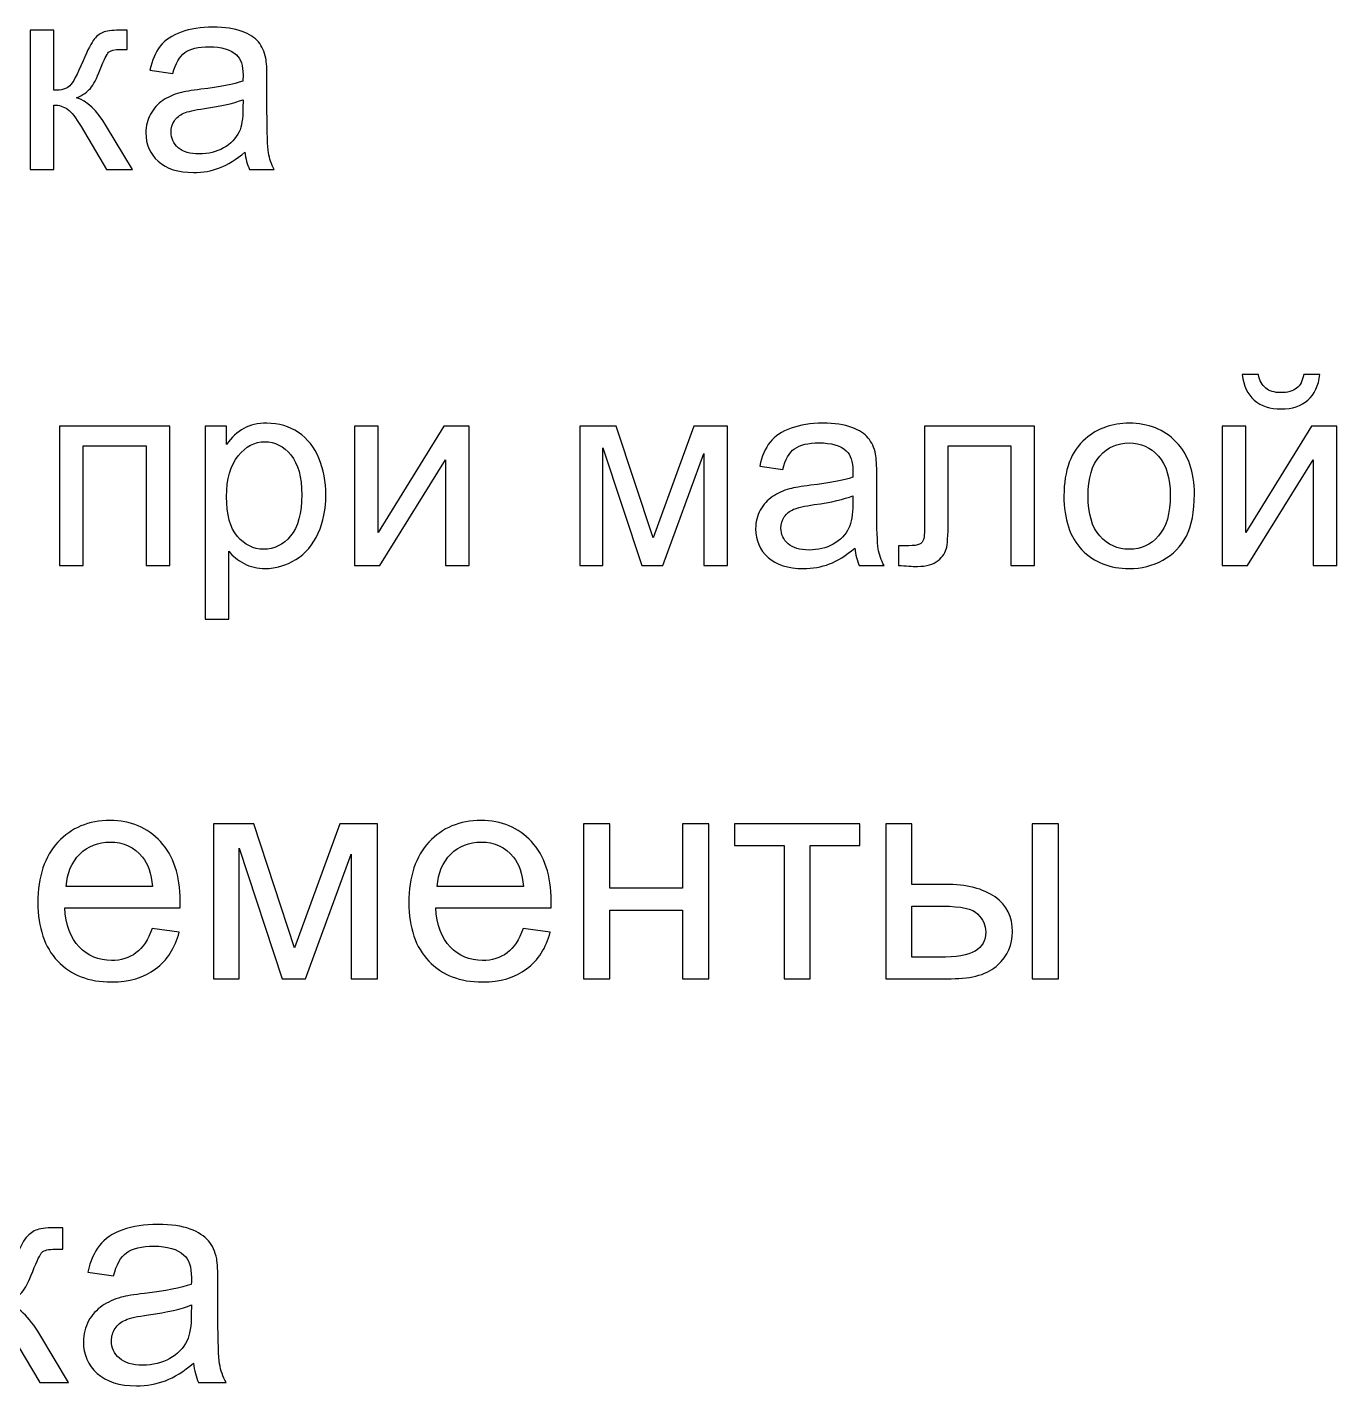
# Model space of a CAD drawing. Header units: millimetres. Extents: x 170 to 862, y -190 to 818.
# Drawn here: x 577.7 to 628.4, y 164 to 216.6 of the extents above; entities that cross this region are included whole.
import ezdxf

# ---------------------------------------------------------------- set-up
doc = ezdxf.new("R2010")
doc.units = ezdxf.units.MM
doc.header["$MEASUREMENT"] = 0
doc.layers.add('layer 1', color=7, linetype='Continuous')

msp = doc.modelspace()

# ---------------------------------------------------------------- linework, layer by layer
at = {"layer": 'layer 1', "color": 250}
for points, knots in [([(586.1407, 211.763), (585.8012, 211.4738), (585.4739, 211.2712), (585.1605, 211.1517), (585.1605, 211.1517), (584.847, 211.0322), (584.5111, 210.9733), (584.1509, 210.9733), (584.1509, 210.9733), (583.5586, 210.9733), (583.1032, 211.117), (582.7845, 211.4062), (582.7845, 211.4062), (582.4659, 211.6937), (582.3066, 212.0626), (582.3066, 212.5111), (582.3066, 212.5111), (582.3066, 212.7743), (582.3672, 213.015), (582.4867, 213.2332), (582.4867, 213.2332), (582.6079, 213.4514), (582.7655, 213.6246), (582.9594, 213.7562), (582.9594, 213.7562), (583.1551, 213.8878), (583.3733, 213.9883), (583.6175, 214.0558), (583.6175, 214.0558), (583.7976, 214.1026), (584.0695, 214.1476), (584.4314, 214.1926), (584.4314, 214.1926), (585.1691, 214.2792), (585.7146, 214.3849), (586.0627, 214.5061), (586.0627, 214.5061), (586.0662, 214.6308), (586.0679, 214.7104), (586.0679, 214.7433), (586.0679, 214.7433), (586.0679, 215.1139), (585.9813, 215.3754), (585.8082, 215.5278), (585.8082, 215.5278), (585.5744, 215.7339), (585.2263, 215.8361), (584.7656, 215.8361), (584.7656, 215.8361), (584.3344, 215.8361), (584.0158, 215.7599), (583.8114, 215.6092), (583.8114, 215.6092), (583.6054, 215.4585), (583.4547, 215.1918), (583.356, 214.8074), (583.356, 214.8074), (583.356, 214.8074), (582.4624, 214.9321), (582.4624, 214.9321), (582.4624, 214.9321), (582.5438, 215.3148), (582.6772, 215.6248), (582.8642, 215.8603), (582.8642, 215.8603), (583.0512, 216.0958), (583.3214, 216.2759), (583.6746, 216.4041), (583.6746, 216.4041), (584.0262, 216.5305), (584.4366, 216.5946), (584.9007, 216.5946), (584.9007, 216.5946), (585.3614, 216.5946), (585.7372, 216.5409), (586.0264, 216.4318), (586.0264, 216.4318), (586.3138, 216.3227), (586.5268, 216.1876), (586.6619, 216.0231), (586.6619, 216.0231), (586.797, 215.8586), (586.8922, 215.6508), (586.9476, 215.3997), (586.9476, 215.3997), (586.9771, 215.2438), (586.9927, 214.9633), (586.9927, 214.5598), (586.9927, 214.5598), (586.9927, 214.5598), (586.9927, 213.3475), (586.9927, 213.3475), (586.9927, 213.3475), (586.9927, 212.5007), (587.0117, 211.9656), (587.0498, 211.7387), (587.0498, 211.7387), (587.0862, 211.5119), (587.1624, 211.2954), (587.2732, 211.0876), (587.2732, 211.0876), (587.2732, 211.0876), (586.3173, 211.0876), (586.3173, 211.0876), (586.3173, 211.0876), (586.2255, 211.2798), (586.1666, 211.505), (586.1407, 211.763)], [0, 0, 0, 0, 0.0357143, 0.0357143, 0.0357143, 0.0357143, 0.0714286, 0.0714286, 0.0714286, 0.0714286, 0.1071429, 0.1071429, 0.1071429, 0.1071429, 0.1428571, 0.1428571, 0.1428571, 0.1428571, 0.1785714, 0.1785714, 0.1785714, 0.1785714, 0.2142857, 0.2142857, 0.2142857, 0.2142857, 0.25, 0.25, 0.25, 0.25, 0.2857143, 0.2857143, 0.2857143, 0.2857143, 0.3214286, 0.3214286, 0.3214286, 0.3214286, 0.3571429, 0.3571429, 0.3571429, 0.3571429, 0.3928571, 0.3928571, 0.3928571, 0.3928571, 0.4285714, 0.4285714, 0.4285714, 0.4285714, 0.4642857, 0.4642857, 0.4642857, 0.4642857, 0.5, 0.5, 0.5, 0.5, 0.5357143, 0.5357143, 0.5357143, 0.5357143, 0.5714286, 0.5714286, 0.5714286, 0.5714286, 0.6071429, 0.6071429, 0.6071429, 0.6071429, 0.6428571, 0.6428571, 0.6428571, 0.6428571, 0.6785714, 0.6785714, 0.6785714, 0.6785714, 0.7142857, 0.7142857, 0.7142857, 0.7142857, 0.75, 0.75, 0.75, 0.75, 0.7857143, 0.7857143, 0.7857143, 0.7857143, 0.8214286, 0.8214286, 0.8214286, 0.8214286, 0.8571429, 0.8571429, 0.8571429, 0.8571429, 0.8928571, 0.8928571, 0.8928571, 0.8928571, 0.9285714, 0.9285714, 0.9285714, 0.9285714, 1, 1, 1, 1]), ([(577.8335, 216.4803), (577.8335, 216.4803), (578.7478, 216.4803), (578.7478, 216.4803), (578.7478, 216.4803), (578.7478, 216.4803), (578.7478, 214.1528), (578.7478, 214.1528), (578.7478, 214.1528), (579.0388, 214.1528), (579.2431, 214.2082), (579.3609, 214.3208), (579.3609, 214.3208), (579.4769, 214.4316), (579.6484, 214.7554), (579.8769, 215.294), (579.8769, 215.294), (580.057, 215.72), (580.2025, 216.0006), (580.3133, 216.1357), (580.3133, 216.1357), (580.4259, 216.2707), (580.5541, 216.3625), (580.6995, 216.4093), (580.6995, 216.4093), (580.8467, 216.456), (581.0805, 216.4803), (581.4009, 216.4803), (581.4009, 216.4803), (581.4009, 216.4803), (581.5845, 216.4803), (581.5845, 216.4803), (581.5845, 216.4803), (581.5845, 216.4803), (581.5845, 215.727), (581.5845, 215.727), (581.5845, 215.727), (581.5845, 215.727), (581.3299, 215.7322), (581.3299, 215.7322), (581.3299, 215.7322), (581.0892, 215.7322), (580.935, 215.6958), (580.8675, 215.6248), (580.8675, 215.6248), (580.7965, 215.5503), (580.6874, 215.3287), (580.5419, 214.9598), (580.5419, 214.9598), (580.4034, 214.6065), (580.277, 214.3623), (580.161, 214.2273), (580.161, 214.2273), (580.0467, 214.0922), (579.8683, 213.9692), (579.6276, 213.8567), (579.6276, 213.8567), (580.0207, 213.751), (580.4086, 213.3856), (580.7896, 212.7587), (580.7896, 212.7587), (580.7896, 212.7587), (581.7923, 211.0876), (581.7923, 211.0876), (581.7923, 211.0876), (581.7923, 211.0876), (580.7878, 211.0876), (580.7878, 211.0876), (580.7878, 211.0876), (580.7878, 211.0876), (579.799, 212.7535), (579.799, 212.7535), (579.799, 212.7535), (579.5999, 213.0912), (579.4267, 213.3129), (579.2795, 213.4203), (579.2795, 213.4203), (579.1306, 213.5276), (578.9539, 213.5813), (578.7478, 213.5813), (578.7478, 213.5813), (578.7478, 213.5813), (578.7478, 211.0876), (578.7478, 211.0876), (578.7478, 211.0876), (578.7478, 211.0876), (577.8335, 211.0876), (577.8335, 211.0876), (577.8335, 211.0876), (577.8335, 211.0876), (577.8335, 216.4803), (577.8335, 216.4803)], [0, 0, 0, 0, 0.0416667, 0.0416667, 0.0416667, 0.0416667, 0.0833333, 0.0833333, 0.0833333, 0.0833333, 0.125, 0.125, 0.125, 0.125, 0.1666667, 0.1666667, 0.1666667, 0.1666667, 0.2083333, 0.2083333, 0.2083333, 0.2083333, 0.25, 0.25, 0.25, 0.25, 0.2916667, 0.2916667, 0.2916667, 0.2916667, 0.3333333, 0.3333333, 0.3333333, 0.3333333, 0.375, 0.375, 0.375, 0.375, 0.4166667, 0.4166667, 0.4166667, 0.4166667, 0.4583333, 0.4583333, 0.4583333, 0.4583333, 0.5, 0.5, 0.5, 0.5, 0.5416667, 0.5416667, 0.5416667, 0.5416667, 0.5833333, 0.5833333, 0.5833333, 0.5833333, 0.625, 0.625, 0.625, 0.625, 0.6666667, 0.6666667, 0.6666667, 0.6666667, 0.7083333, 0.7083333, 0.7083333, 0.7083333, 0.75, 0.75, 0.75, 0.75, 0.7916667, 0.7916667, 0.7916667, 0.7916667, 0.8333333, 0.8333333, 0.8333333, 0.8333333, 0.875, 0.875, 0.875, 0.875, 0.9166667, 0.9166667, 0.9166667, 0.9166667, 1, 1, 1, 1]), ([(586.0679, 213.7891), (585.7354, 213.6541), (585.2367, 213.5398), (584.5717, 213.4462), (584.5717, 213.4462), (584.1942, 213.3926), (583.9275, 213.3319), (583.7716, 213.2644), (583.7716, 213.2644), (583.6158, 213.1969), (583.4963, 213.0982), (583.4114, 212.97), (583.4114, 212.97), (583.3266, 212.8401), (583.2833, 212.6964), (583.2833, 212.5371), (583.2833, 212.5371), (583.2833, 212.2964), (583.375, 212.0937), (583.5603, 211.9327), (583.5603, 211.9327), (583.7456, 211.7716), (584.0158, 211.6902), (584.3708, 211.6902), (584.3708, 211.6902), (584.7223, 211.6902), (585.0358, 211.7664), (585.3111, 211.9206), (585.3111, 211.9206), (585.5848, 212.073), (585.7874, 212.2825), (585.9155, 212.5475), (585.9155, 212.5475), (586.0142, 212.7535), (586.0627, 213.0566), (586.0627, 213.4566), (586.0627, 213.4566), (586.0627, 213.4566), (586.0679, 213.7891), (586.0679, 213.7891)], [0, 0, 0, 0, 0.0909091, 0.0909091, 0.0909091, 0.0909091, 0.1818182, 0.1818182, 0.1818182, 0.1818182, 0.2727273, 0.2727273, 0.2727273, 0.2727273, 0.3636364, 0.3636364, 0.3636364, 0.3636364, 0.4545455, 0.4545455, 0.4545455, 0.4545455, 0.5454545, 0.5454545, 0.5454545, 0.5454545, 0.6363636, 0.6363636, 0.6363636, 0.6363636, 0.7272727, 0.7272727, 0.7272727, 0.7272727, 0.8181818, 0.8181818, 0.8181818, 0.8181818, 1, 1, 1, 1])]:
    msp.add_open_spline(points, degree=3, knots=knots, dxfattribs=at)
at = {"layer": 'layer 1', "color": 242}
for points, knots in [([(627.106, 203.154), (627.106, 203.154), (627.7294, 203.154), (627.7294, 203.154), (627.7294, 203.154), (627.6792, 202.7263), (627.5233, 202.3973), (627.2636, 202.1687), (627.2636, 202.1687), (627.0038, 201.9384), (626.6592, 201.8241), (626.228, 201.8241), (626.228, 201.8241), (625.7951, 201.8241), (625.4487, 201.9384), (625.1907, 202.1652), (625.1907, 202.1652), (624.9326, 202.3938), (624.7768, 202.7228), (624.7266, 203.154), (624.7266, 203.154), (624.7266, 203.154), (625.35, 203.154), (625.35, 203.154), (625.35, 203.154), (625.3967, 202.9203), (625.492, 202.7454), (625.6323, 202.6311), (625.6323, 202.6311), (625.7725, 202.515), (625.963, 202.4579), (626.2003, 202.4579), (626.2003, 202.4579), (626.4756, 202.4579), (626.6834, 202.5133), (626.8237, 202.6259), (626.8237, 202.6259), (626.964, 202.7367), (627.0592, 202.9133), (627.106, 203.154)], [0, 0, 0, 0, 0.0909091, 0.0909091, 0.0909091, 0.0909091, 0.1818182, 0.1818182, 0.1818182, 0.1818182, 0.2727273, 0.2727273, 0.2727273, 0.2727273, 0.3636364, 0.3636364, 0.3636364, 0.3636364, 0.4545455, 0.4545455, 0.4545455, 0.4545455, 0.5454545, 0.5454545, 0.5454545, 0.5454545, 0.6363636, 0.6363636, 0.6363636, 0.6363636, 0.7272727, 0.7272727, 0.7272727, 0.7272727, 0.8181818, 0.8181818, 0.8181818, 0.8181818, 1, 1, 1, 1]), ([(578.9704, 201.1591), (578.9704, 201.1591), (583.2305, 201.1591), (583.2305, 201.1591), (583.2305, 201.1591), (583.2305, 201.1591), (583.2305, 195.7664), (583.2305, 195.7664), (583.2305, 195.7664), (583.2305, 195.7664), (582.3161, 195.7664), (582.3161, 195.7664), (582.3161, 195.7664), (582.3161, 195.7664), (582.3161, 200.4006), (582.3161, 200.4006), (582.3161, 200.4006), (582.3161, 200.4006), (579.8847, 200.4006), (579.8847, 200.4006), (579.8847, 200.4006), (579.8847, 200.4006), (579.8847, 195.7664), (579.8847, 195.7664), (579.8847, 195.7664), (579.8847, 195.7664), (578.9704, 195.7664), (578.9704, 195.7664), (578.9704, 195.7664), (578.9704, 195.7664), (578.9704, 201.1591), (578.9704, 201.1591)], [0, 0, 0, 0, 0.1111111, 0.1111111, 0.1111111, 0.1111111, 0.2222222, 0.2222222, 0.2222222, 0.2222222, 0.3333333, 0.3333333, 0.3333333, 0.3333333, 0.4444444, 0.4444444, 0.4444444, 0.4444444, 0.5555556, 0.5555556, 0.5555556, 0.5555556, 0.6666667, 0.6666667, 0.6666667, 0.6666667, 0.7777778, 0.7777778, 0.7777778, 0.7777778, 1, 1, 1, 1]), ([(584.5969, 193.6987), (584.5969, 193.6987), (584.5969, 201.1591), (584.5969, 201.1591), (584.5969, 201.1591), (584.5969, 201.1591), (585.4281, 201.1591), (585.4281, 201.1591), (585.4281, 201.1591), (585.4281, 201.1591), (585.4281, 200.4508), (585.4281, 200.4508), (585.4281, 200.4508), (585.6238, 200.7244), (585.8455, 200.9305), (586.0931, 201.0673), (586.0931, 201.0673), (586.339, 201.2041), (586.6386, 201.2734), (586.9902, 201.2734), (586.9902, 201.2734), (587.4508, 201.2734), (587.856, 201.1556), (588.2076, 200.9184), (588.2076, 200.9184), (588.5591, 200.6828), (588.8241, 200.3486), (589.0042, 199.9191), (589.0042, 199.9191), (589.1825, 199.4879), (589.2726, 199.0169), (589.2726, 198.5026), (589.2726, 198.5026), (589.2726, 197.9536), (589.1739, 197.4583), (588.9765, 197.0167), (588.9765, 197.0167), (588.779, 196.5769), (588.4916, 196.2392), (588.1141, 196.0036), (588.1141, 196.0036), (587.7383, 195.7699), (587.3417, 195.6521), (586.9261, 195.6521), (586.9261, 195.6521), (586.6213, 195.6521), (586.3477, 195.7162), (586.107, 195.8443), (586.107, 195.8443), (585.8645, 195.9725), (585.6671, 196.1335), (585.5112, 196.3292), (585.5112, 196.3292), (585.5112, 196.3292), (585.5112, 193.6987), (585.5112, 193.6987), (585.5112, 193.6987), (585.5112, 193.6987), (584.5969, 193.6987), (584.5969, 193.6987)], [0, 0, 0, 0, 0.0625, 0.0625, 0.0625, 0.0625, 0.125, 0.125, 0.125, 0.125, 0.1875, 0.1875, 0.1875, 0.1875, 0.25, 0.25, 0.25, 0.25, 0.3125, 0.3125, 0.3125, 0.3125, 0.375, 0.375, 0.375, 0.375, 0.4375, 0.4375, 0.4375, 0.4375, 0.5, 0.5, 0.5, 0.5, 0.5625, 0.5625, 0.5625, 0.5625, 0.625, 0.625, 0.625, 0.625, 0.6875, 0.6875, 0.6875, 0.6875, 0.75, 0.75, 0.75, 0.75, 0.8125, 0.8125, 0.8125, 0.8125, 0.875, 0.875, 0.875, 0.875, 1, 1, 1, 1]), ([(590.3757, 201.1591), (590.3757, 201.1591), (591.29, 201.1591), (591.29, 201.1591), (591.29, 201.1591), (591.29, 201.1591), (591.29, 197.0462), (591.29, 197.0462), (591.29, 197.0462), (591.29, 197.0462), (593.8305, 201.1591), (593.8305, 201.1591), (593.8305, 201.1591), (593.8305, 201.1591), (594.8124, 201.1591), (594.8124, 201.1591), (594.8124, 201.1591), (594.8124, 201.1591), (594.8124, 195.7664), (594.8124, 195.7664), (594.8124, 195.7664), (594.8124, 195.7664), (593.8981, 195.7664), (593.8981, 195.7664), (593.8981, 195.7664), (593.8981, 195.7664), (593.8981, 199.8533), (593.8981, 199.8533), (593.8981, 199.8533), (593.8981, 199.8533), (591.361, 195.7664), (591.361, 195.7664), (591.361, 195.7664), (591.361, 195.7664), (590.3757, 195.7664), (590.3757, 195.7664), (590.3757, 195.7664), (590.3757, 195.7664), (590.3757, 201.1591), (590.3757, 201.1591)], [0, 0, 0, 0, 0.0909091, 0.0909091, 0.0909091, 0.0909091, 0.1818182, 0.1818182, 0.1818182, 0.1818182, 0.2727273, 0.2727273, 0.2727273, 0.2727273, 0.3636364, 0.3636364, 0.3636364, 0.3636364, 0.4545455, 0.4545455, 0.4545455, 0.4545455, 0.5454545, 0.5454545, 0.5454545, 0.5454545, 0.6363636, 0.6363636, 0.6363636, 0.6363636, 0.7272727, 0.7272727, 0.7272727, 0.7272727, 0.8181818, 0.8181818, 0.8181818, 0.8181818, 1, 1, 1, 1]), ([(599.0984, 201.1591), (599.0984, 201.1591), (600.5046, 201.1591), (600.5046, 201.1591), (600.5046, 201.1591), (600.5046, 201.1591), (601.9299, 196.8435), (601.9299, 196.8435), (601.9299, 196.8435), (601.9299, 196.8435), (603.5075, 201.1591), (603.5075, 201.1591), (603.5075, 201.1591), (603.5075, 201.1591), (604.8132, 201.1591), (604.8132, 201.1591), (604.8132, 201.1591), (604.8132, 201.1591), (604.8132, 195.7664), (604.8132, 195.7664), (604.8132, 195.7664), (604.8132, 195.7664), (603.8989, 195.7664), (603.8989, 195.7664), (603.8989, 195.7664), (603.8989, 195.7664), (603.8989, 200.1079), (603.8989, 200.1079), (603.8989, 200.1079), (603.8989, 200.1079), (602.3108, 195.7664), (602.3108, 195.7664), (602.3108, 195.7664), (602.3108, 195.7664), (601.4935, 195.7664), (601.4935, 195.7664), (601.4935, 195.7664), (601.4935, 195.7664), (599.992, 200.3157), (599.992, 200.3157), (599.992, 200.3157), (599.992, 200.3157), (599.992, 195.7664), (599.992, 195.7664), (599.992, 195.7664), (599.992, 195.7664), (599.0984, 195.7664), (599.0984, 195.7664), (599.0984, 195.7664), (599.0984, 195.7664), (599.0984, 201.1591), (599.0984, 201.1591)], [0, 0, 0, 0, 0.0714286, 0.0714286, 0.0714286, 0.0714286, 0.1428571, 0.1428571, 0.1428571, 0.1428571, 0.2142857, 0.2142857, 0.2142857, 0.2142857, 0.2857143, 0.2857143, 0.2857143, 0.2857143, 0.3571429, 0.3571429, 0.3571429, 0.3571429, 0.4285714, 0.4285714, 0.4285714, 0.4285714, 0.5, 0.5, 0.5, 0.5, 0.5714286, 0.5714286, 0.5714286, 0.5714286, 0.6428571, 0.6428571, 0.6428571, 0.6428571, 0.7142857, 0.7142857, 0.7142857, 0.7142857, 0.7857143, 0.7857143, 0.7857143, 0.7857143, 0.8571429, 0.8571429, 0.8571429, 0.8571429, 1, 1, 1, 1]), ([(609.7332, 196.4418), (609.3937, 196.1526), (609.0664, 195.95), (608.753, 195.8305), (608.753, 195.8305), (608.4395, 195.711), (608.1036, 195.6521), (607.7434, 195.6521), (607.7434, 195.6521), (607.1511, 195.6521), (606.6957, 195.7958), (606.377, 196.085), (606.377, 196.085), (606.0584, 196.3725), (605.8991, 196.7414), (605.8991, 197.1899), (605.8991, 197.1899), (605.8991, 197.4531), (605.9597, 197.6938), (606.0792, 197.912), (606.0792, 197.912), (606.2004, 198.1302), (606.358, 198.3034), (606.5519, 198.435), (606.5519, 198.435), (606.7476, 198.5666), (606.9658, 198.6671), (607.21, 198.7346), (607.21, 198.7346), (607.3901, 198.7814), (607.662, 198.8264), (608.0239, 198.8714), (608.0239, 198.8714), (608.7616, 198.958), (609.3071, 199.0637), (609.6552, 199.1849), (609.6552, 199.1849), (609.6587, 199.3096), (609.6604, 199.3892), (609.6604, 199.4221), (609.6604, 199.4221), (609.6604, 199.7927), (609.5738, 200.0542), (609.4007, 200.2066), (609.4007, 200.2066), (609.1669, 200.4127), (608.8188, 200.5149), (608.3581, 200.5149), (608.3581, 200.5149), (607.9269, 200.5149), (607.6083, 200.4387), (607.4039, 200.288), (607.4039, 200.288), (607.1979, 200.1373), (607.0472, 199.8706), (606.9485, 199.4862), (606.9485, 199.4862), (606.9485, 199.4862), (606.0549, 199.6109), (606.0549, 199.6109), (606.0549, 199.6109), (606.1363, 199.9936), (606.2697, 200.3036), (606.4567, 200.5391), (606.4567, 200.5391), (606.6437, 200.7746), (606.9139, 200.9547), (607.2671, 201.0829), (607.2671, 201.0829), (607.6187, 201.2093), (608.0291, 201.2734), (608.4932, 201.2734), (608.4932, 201.2734), (608.9539, 201.2734), (609.3297, 201.2197), (609.6189, 201.1106), (609.6189, 201.1106), (609.9063, 201.0015), (610.1193, 200.8664), (610.2544, 200.7019), (610.2544, 200.7019), (610.3895, 200.5374), (610.4847, 200.3296), (610.5401, 200.0785), (610.5401, 200.0785), (610.5696, 199.9226), (610.5852, 199.6421), (610.5852, 199.2386), (610.5852, 199.2386), (610.5852, 199.2386), (610.5852, 198.0263), (610.5852, 198.0263), (610.5852, 198.0263), (610.5852, 197.1795), (610.6042, 196.6444), (610.6423, 196.4175), (610.6423, 196.4175), (610.6787, 196.1907), (610.7549, 195.9742), (610.8657, 195.7664), (610.8657, 195.7664), (610.8657, 195.7664), (609.9098, 195.7664), (609.9098, 195.7664), (609.9098, 195.7664), (609.818, 195.9586), (609.7591, 196.1838), (609.7332, 196.4418)], [0, 0, 0, 0, 0.0357143, 0.0357143, 0.0357143, 0.0357143, 0.0714286, 0.0714286, 0.0714286, 0.0714286, 0.1071429, 0.1071429, 0.1071429, 0.1071429, 0.1428571, 0.1428571, 0.1428571, 0.1428571, 0.1785714, 0.1785714, 0.1785714, 0.1785714, 0.2142857, 0.2142857, 0.2142857, 0.2142857, 0.25, 0.25, 0.25, 0.25, 0.2857143, 0.2857143, 0.2857143, 0.2857143, 0.3214286, 0.3214286, 0.3214286, 0.3214286, 0.3571429, 0.3571429, 0.3571429, 0.3571429, 0.3928571, 0.3928571, 0.3928571, 0.3928571, 0.4285714, 0.4285714, 0.4285714, 0.4285714, 0.4642857, 0.4642857, 0.4642857, 0.4642857, 0.5, 0.5, 0.5, 0.5, 0.5357143, 0.5357143, 0.5357143, 0.5357143, 0.5714286, 0.5714286, 0.5714286, 0.5714286, 0.6071429, 0.6071429, 0.6071429, 0.6071429, 0.6428571, 0.6428571, 0.6428571, 0.6428571, 0.6785714, 0.6785714, 0.6785714, 0.6785714, 0.7142857, 0.7142857, 0.7142857, 0.7142857, 0.75, 0.75, 0.75, 0.75, 0.7857143, 0.7857143, 0.7857143, 0.7857143, 0.8214286, 0.8214286, 0.8214286, 0.8214286, 0.8571429, 0.8571429, 0.8571429, 0.8571429, 0.8928571, 0.8928571, 0.8928571, 0.8928571, 0.9285714, 0.9285714, 0.9285714, 0.9285714, 1, 1, 1, 1]), ([(612.4364, 201.1591), (612.4364, 201.1591), (616.6861, 201.1591), (616.6861, 201.1591), (616.6861, 201.1591), (616.6861, 201.1591), (616.6861, 195.7716), (616.6861, 195.7716), (616.6861, 195.7716), (616.6861, 195.7716), (615.7717, 195.7716), (615.7717, 195.7716), (615.7717, 195.7716), (615.7717, 195.7716), (615.7717, 200.4006), (615.7717, 200.4006), (615.7717, 200.4006), (615.7717, 200.4006), (613.3507, 200.4006), (613.3507, 200.4006), (613.3507, 200.4006), (613.3507, 200.4006), (613.3507, 197.7181), (613.3507, 197.7181), (613.3507, 197.7181), (613.3507, 197.0929), (613.3299, 196.6808), (613.2901, 196.4799), (613.2901, 196.4799), (613.2486, 196.2807), (613.1377, 196.1076), (612.9559, 195.9586), (612.9559, 195.9586), (612.7723, 195.8097), (612.5091, 195.7352), (612.1645, 195.7352), (612.1645, 195.7352), (611.9515, 195.7352), (611.7056, 195.7491), (611.4285, 195.7751), (611.4285, 195.7751), (611.4285, 195.7751), (611.4285, 196.5353), (611.4285, 196.5353), (611.4285, 196.5353), (611.4285, 196.5353), (611.8285, 196.5353), (611.8285, 196.5353), (611.8285, 196.5353), (612.0173, 196.5353), (612.1524, 196.5543), (612.2337, 196.5942), (612.2337, 196.5942), (612.3151, 196.6323), (612.3688, 196.6946), (612.3965, 196.7795), (612.3965, 196.7795), (612.4225, 196.8643), (612.4364, 197.1397), (612.4364, 197.6055), (612.4364, 197.6055), (612.4364, 197.6055), (612.4364, 201.1591), (612.4364, 201.1591)], [0, 0, 0, 0, 0.0588235, 0.0588235, 0.0588235, 0.0588235, 0.1176471, 0.1176471, 0.1176471, 0.1176471, 0.1764706, 0.1764706, 0.1764706, 0.1764706, 0.2352941, 0.2352941, 0.2352941, 0.2352941, 0.2941176, 0.2941176, 0.2941176, 0.2941176, 0.3529412, 0.3529412, 0.3529412, 0.3529412, 0.4117647, 0.4117647, 0.4117647, 0.4117647, 0.4705882, 0.4705882, 0.4705882, 0.4705882, 0.5294118, 0.5294118, 0.5294118, 0.5294118, 0.5882353, 0.5882353, 0.5882353, 0.5882353, 0.6470588, 0.6470588, 0.6470588, 0.6470588, 0.7058824, 0.7058824, 0.7058824, 0.7058824, 0.7647059, 0.7647059, 0.7647059, 0.7647059, 0.8235294, 0.8235294, 0.8235294, 0.8235294, 0.8823529, 0.8823529, 0.8823529, 0.8823529, 1, 1, 1, 1]), ([(617.8256, 198.4627), (617.8256, 199.4585), (618.1027, 200.1962), (618.6586, 200.6759), (618.6586, 200.6759), (619.1209, 201.0742), (619.6872, 201.2734), (620.3539, 201.2734), (620.3539, 201.2734), (621.0934, 201.2734), (621.6995, 201.0309), (622.1705, 200.546), (622.1705, 200.546), (622.6399, 200.0629), (622.8754, 199.3927), (622.8754, 198.5389), (622.8754, 198.5389), (622.8754, 197.8462), (622.7715, 197.3025), (622.5637, 196.9059), (622.5637, 196.9059), (622.3558, 196.5093), (622.0528, 196.2011), (621.6545, 195.9811), (621.6545, 195.9811), (621.2579, 195.7612), (620.8232, 195.6521), (620.3539, 195.6521), (620.3539, 195.6521), (619.5989, 195.6521), (618.9893, 195.8928), (618.5235, 196.376), (618.5235, 196.376), (618.0576, 196.8591), (617.8256, 197.5553), (617.8256, 198.4627)], [0, 0, 0, 0, 0.1, 0.1, 0.1, 0.1, 0.2, 0.2, 0.2, 0.2, 0.3, 0.3, 0.3, 0.3, 0.4, 0.4, 0.4, 0.4, 0.5, 0.5, 0.5, 0.5, 0.6, 0.6, 0.6, 0.6, 0.7, 0.7, 0.7, 0.7, 0.8, 0.8, 0.8, 0.8, 1, 1, 1, 1]), ([(623.9473, 201.1591), (623.9473, 201.1591), (624.8616, 201.1591), (624.8616, 201.1591), (624.8616, 201.1591), (624.8616, 201.1591), (624.8616, 197.0462), (624.8616, 197.0462), (624.8616, 197.0462), (624.8616, 197.0462), (627.4021, 201.1591), (627.4021, 201.1591), (627.4021, 201.1591), (627.4021, 201.1591), (628.384, 201.1591), (628.384, 201.1591), (628.384, 201.1591), (628.384, 201.1591), (628.384, 195.7664), (628.384, 195.7664), (628.384, 195.7664), (628.384, 195.7664), (627.4697, 195.7664), (627.4697, 195.7664), (627.4697, 195.7664), (627.4697, 195.7664), (627.4697, 199.8533), (627.4697, 199.8533), (627.4697, 199.8533), (627.4697, 199.8533), (624.9326, 195.7664), (624.9326, 195.7664), (624.9326, 195.7664), (624.9326, 195.7664), (623.9473, 195.7664), (623.9473, 195.7664), (623.9473, 195.7664), (623.9473, 195.7664), (623.9473, 201.1591), (623.9473, 201.1591)], [0, 0, 0, 0, 0.0909091, 0.0909091, 0.0909091, 0.0909091, 0.1818182, 0.1818182, 0.1818182, 0.1818182, 0.2727273, 0.2727273, 0.2727273, 0.2727273, 0.3636364, 0.3636364, 0.3636364, 0.3636364, 0.4545455, 0.4545455, 0.4545455, 0.4545455, 0.5454545, 0.5454545, 0.5454545, 0.5454545, 0.6363636, 0.6363636, 0.6363636, 0.6363636, 0.7272727, 0.7272727, 0.7272727, 0.7272727, 0.8181818, 0.8181818, 0.8181818, 0.8181818, 1, 1, 1, 1]), ([(585.4281, 198.4298), (585.4281, 197.7389), (585.5684, 197.228), (585.8472, 196.8972), (585.8472, 196.8972), (586.1277, 196.5665), (586.4672, 196.4002), (586.8655, 196.4002), (586.8655, 196.4002), (587.2707, 196.4002), (587.617, 196.5717), (587.9045, 196.9146), (587.9045, 196.9146), (588.1937, 197.2574), (588.3375, 197.7874), (588.3375, 198.506), (588.3375, 198.506), (588.3375, 199.1918), (588.1972, 199.7044), (587.9149, 200.0456), (587.9149, 200.0456), (587.6326, 200.3867), (587.2967, 200.5564), (586.9053, 200.5564), (586.9053, 200.5564), (586.5174, 200.5564), (586.1745, 200.3746), (585.8766, 200.0127), (585.8766, 200.0127), (585.577, 199.649), (585.4281, 199.1225), (585.4281, 198.4298)], [0, 0, 0, 0, 0.1111111, 0.1111111, 0.1111111, 0.1111111, 0.2222222, 0.2222222, 0.2222222, 0.2222222, 0.3333333, 0.3333333, 0.3333333, 0.3333333, 0.4444444, 0.4444444, 0.4444444, 0.4444444, 0.5555556, 0.5555556, 0.5555556, 0.5555556, 0.6666667, 0.6666667, 0.6666667, 0.6666667, 0.7777778, 0.7777778, 0.7777778, 0.7777778, 1, 1, 1, 1]), ([(618.7607, 198.461), (618.7607, 197.7718), (618.9114, 197.2557), (619.2127, 196.9146), (619.2127, 196.9146), (619.5158, 196.5717), (619.895, 196.4002), (620.3539, 196.4002), (620.3539, 196.4002), (620.8077, 196.4002), (621.1852, 196.5717), (621.4882, 196.9163), (621.4882, 196.9163), (621.7896, 197.2609), (621.9402, 197.7856), (621.9402, 198.4904), (621.9402, 198.4904), (621.9402, 199.1554), (621.7878, 199.6594), (621.4848, 200.0005), (621.4848, 200.0005), (621.1817, 200.3434), (620.8042, 200.5149), (620.3539, 200.5149), (620.3539, 200.5149), (619.895, 200.5149), (619.5158, 200.3451), (619.2127, 200.004), (619.2127, 200.004), (618.9114, 199.6628), (618.7607, 199.1485), (618.7607, 198.461)], [0, 0, 0, 0, 0.1111111, 0.1111111, 0.1111111, 0.1111111, 0.2222222, 0.2222222, 0.2222222, 0.2222222, 0.3333333, 0.3333333, 0.3333333, 0.3333333, 0.4444444, 0.4444444, 0.4444444, 0.4444444, 0.5555556, 0.5555556, 0.5555556, 0.5555556, 0.6666667, 0.6666667, 0.6666667, 0.6666667, 0.7777778, 0.7777778, 0.7777778, 0.7777778, 1, 1, 1, 1]), ([(609.6604, 198.4679), (609.3279, 198.3329), (608.8292, 198.2186), (608.1642, 198.125), (608.1642, 198.125), (607.7867, 198.0714), (607.52, 198.0107), (607.3641, 197.9432), (607.3641, 197.9432), (607.2083, 197.8757), (607.0888, 197.777), (607.0039, 197.6488), (607.0039, 197.6488), (606.9191, 197.5189), (606.8758, 197.3752), (606.8758, 197.2159), (606.8758, 197.2159), (606.8758, 196.9752), (606.9675, 196.7725), (607.1528, 196.6115), (607.1528, 196.6115), (607.3381, 196.4504), (607.6083, 196.369), (607.9633, 196.369), (607.9633, 196.369), (608.3148, 196.369), (608.6283, 196.4452), (608.9036, 196.5994), (608.9036, 196.5994), (609.1773, 196.7518), (609.3799, 196.9613), (609.508, 197.2263), (609.508, 197.2263), (609.6067, 197.4323), (609.6552, 197.7354), (609.6552, 198.1354), (609.6552, 198.1354), (609.6552, 198.1354), (609.6604, 198.4679), (609.6604, 198.4679)], [0, 0, 0, 0, 0.0909091, 0.0909091, 0.0909091, 0.0909091, 0.1818182, 0.1818182, 0.1818182, 0.1818182, 0.2727273, 0.2727273, 0.2727273, 0.2727273, 0.3636364, 0.3636364, 0.3636364, 0.3636364, 0.4545455, 0.4545455, 0.4545455, 0.4545455, 0.5454545, 0.5454545, 0.5454545, 0.5454545, 0.6363636, 0.6363636, 0.6363636, 0.6363636, 0.7272727, 0.7272727, 0.7272727, 0.7272727, 0.8181818, 0.8181818, 0.8181818, 0.8181818, 1, 1, 1, 1])]:
    msp.add_open_spline(points, degree=3, knots=knots, dxfattribs=at)
at = {"layer": 'layer 1', "color": 2}
for points, knots in [([(582.5499, 181.7249), (582.5499, 181.7249), (583.6002, 181.5864), (583.6002, 181.5864), (583.6002, 181.5864), (583.4367, 180.9766), (583.1308, 180.5015), (582.6846, 180.1649), (582.6846, 180.1649), (582.2383, 179.8282), (581.6689, 179.6589), (580.9744, 179.6589), (580.9744, 179.6589), (580.1011, 179.6589), (579.4086, 179.9283), (578.8969, 180.4669), (578.8969, 180.4669), (578.3852, 181.0036), (578.1294, 181.7596), (578.1294, 182.731), (578.1294, 182.731), (578.1294, 183.7352), (578.3871, 184.5162), (578.9046, 185.0702), (578.9046, 185.0702), (579.422, 185.6261), (580.0934, 185.9031), (580.9186, 185.9031), (580.9186, 185.9031), (581.717, 185.9031), (582.3691, 185.6319), (582.875, 185.0875), (582.875, 185.0875), (583.3809, 184.5431), (583.6348, 183.7775), (583.6348, 182.7906), (583.6348, 182.7906), (583.6348, 182.731), (583.6329, 182.6406), (583.6291, 182.5213), (583.6291, 182.5213), (583.6291, 182.5213), (579.1681, 182.5213), (579.1681, 182.5213), (579.1681, 182.5213), (579.2066, 181.8654), (579.3913, 181.3614), (579.726, 181.0132), (579.726, 181.0132), (580.0588, 180.665), (580.4762, 180.49), (580.9744, 180.49), (580.9744, 180.49), (581.3457, 180.49), (581.6631, 180.5881), (581.9247, 180.7843), (581.9247, 180.7843), (582.1883, 180.9805), (582.396, 181.294), (582.5499, 181.7249)], [0, 0, 0, 0, 0.0625, 0.0625, 0.0625, 0.0625, 0.125, 0.125, 0.125, 0.125, 0.1875, 0.1875, 0.1875, 0.1875, 0.25, 0.25, 0.25, 0.25, 0.3125, 0.3125, 0.3125, 0.3125, 0.375, 0.375, 0.375, 0.375, 0.4375, 0.4375, 0.4375, 0.4375, 0.5, 0.5, 0.5, 0.5, 0.5625, 0.5625, 0.5625, 0.5625, 0.625, 0.625, 0.625, 0.625, 0.6875, 0.6875, 0.6875, 0.6875, 0.75, 0.75, 0.75, 0.75, 0.8125, 0.8125, 0.8125, 0.8125, 0.875, 0.875, 0.875, 0.875, 1, 1, 1, 1]), ([(584.9179, 185.7761), (584.9179, 185.7761), (586.4799, 185.7761), (586.4799, 185.7761), (586.4799, 185.7761), (586.4799, 185.7761), (588.0631, 180.9824), (588.0631, 180.9824), (588.0631, 180.9824), (588.0631, 180.9824), (589.8155, 185.7761), (589.8155, 185.7761), (589.8155, 185.7761), (589.8155, 185.7761), (591.2659, 185.7761), (591.2659, 185.7761), (591.2659, 185.7761), (591.2659, 185.7761), (591.2659, 179.7859), (591.2659, 179.7859), (591.2659, 179.7859), (591.2659, 179.7859), (590.2502, 179.7859), (590.2502, 179.7859), (590.2502, 179.7859), (590.2502, 179.7859), (590.2502, 184.6085), (590.2502, 184.6085), (590.2502, 184.6085), (590.2502, 184.6085), (588.4863, 179.7859), (588.4863, 179.7859), (588.4863, 179.7859), (588.4863, 179.7859), (587.5783, 179.7859), (587.5783, 179.7859), (587.5783, 179.7859), (587.5783, 179.7859), (585.9105, 184.8393), (585.9105, 184.8393), (585.9105, 184.8393), (585.9105, 184.8393), (585.9105, 179.7859), (585.9105, 179.7859), (585.9105, 179.7859), (585.9105, 179.7859), (584.9179, 179.7859), (584.9179, 179.7859), (584.9179, 179.7859), (584.9179, 179.7859), (584.9179, 185.7761), (584.9179, 185.7761)], [0, 0, 0, 0, 0.0714286, 0.0714286, 0.0714286, 0.0714286, 0.1428571, 0.1428571, 0.1428571, 0.1428571, 0.2142857, 0.2142857, 0.2142857, 0.2142857, 0.2857143, 0.2857143, 0.2857143, 0.2857143, 0.3571429, 0.3571429, 0.3571429, 0.3571429, 0.4285714, 0.4285714, 0.4285714, 0.4285714, 0.5, 0.5, 0.5, 0.5, 0.5714286, 0.5714286, 0.5714286, 0.5714286, 0.6428571, 0.6428571, 0.6428571, 0.6428571, 0.7142857, 0.7142857, 0.7142857, 0.7142857, 0.7857143, 0.7857143, 0.7857143, 0.7857143, 0.8571429, 0.8571429, 0.8571429, 0.8571429, 1, 1, 1, 1]), ([(596.9042, 181.7249), (596.9042, 181.7249), (597.9545, 181.5864), (597.9545, 181.5864), (597.9545, 181.5864), (597.791, 180.9766), (597.4851, 180.5015), (597.0389, 180.1649), (597.0389, 180.1649), (596.5926, 179.8282), (596.0232, 179.6589), (595.3287, 179.6589), (595.3287, 179.6589), (594.4554, 179.6589), (593.7629, 179.9283), (593.2512, 180.4669), (593.2512, 180.4669), (592.7395, 181.0036), (592.4837, 181.7596), (592.4837, 182.731), (592.4837, 182.731), (592.4837, 183.7352), (592.7414, 184.5162), (593.2589, 185.0702), (593.2589, 185.0702), (593.7763, 185.6261), (594.4477, 185.9031), (595.2729, 185.9031), (595.2729, 185.9031), (596.0713, 185.9031), (596.7234, 185.6319), (597.2293, 185.0875), (597.2293, 185.0875), (597.7352, 184.5431), (597.9891, 183.7775), (597.9891, 182.7906), (597.9891, 182.7906), (597.9891, 182.731), (597.9872, 182.6406), (597.9834, 182.5213), (597.9834, 182.5213), (597.9834, 182.5213), (593.5224, 182.5213), (593.5224, 182.5213), (593.5224, 182.5213), (593.5609, 181.8654), (593.7456, 181.3614), (594.0803, 181.0132), (594.0803, 181.0132), (594.4131, 180.665), (594.8305, 180.49), (595.3287, 180.49), (595.3287, 180.49), (595.7, 180.49), (596.0174, 180.5881), (596.279, 180.7843), (596.279, 180.7843), (596.5426, 180.9805), (596.7503, 181.294), (596.9042, 181.7249)], [0, 0, 0, 0, 0.0625, 0.0625, 0.0625, 0.0625, 0.125, 0.125, 0.125, 0.125, 0.1875, 0.1875, 0.1875, 0.1875, 0.25, 0.25, 0.25, 0.25, 0.3125, 0.3125, 0.3125, 0.3125, 0.375, 0.375, 0.375, 0.375, 0.4375, 0.4375, 0.4375, 0.4375, 0.5, 0.5, 0.5, 0.5, 0.5625, 0.5625, 0.5625, 0.5625, 0.625, 0.625, 0.625, 0.625, 0.6875, 0.6875, 0.6875, 0.6875, 0.75, 0.75, 0.75, 0.75, 0.8125, 0.8125, 0.8125, 0.8125, 0.875, 0.875, 0.875, 0.875, 1, 1, 1, 1]), ([(599.2376, 185.7761), (599.2376, 185.7761), (600.2533, 185.7761), (600.2533, 185.7761), (600.2533, 185.7761), (600.2533, 185.7761), (600.2533, 183.2831), (600.2533, 183.2831), (600.2533, 183.2831), (600.2533, 183.2831), (603.0695, 183.2831), (603.0695, 183.2831), (603.0695, 183.2831), (603.0695, 183.2831), (603.0695, 185.7761), (603.0695, 185.7761), (603.0695, 185.7761), (603.0695, 185.7761), (604.0852, 185.7761), (604.0852, 185.7761), (604.0852, 185.7761), (604.0852, 185.7761), (604.0852, 179.7859), (604.0852, 179.7859), (604.0852, 179.7859), (604.0852, 179.7859), (603.0695, 179.7859), (603.0695, 179.7859), (603.0695, 179.7859), (603.0695, 179.7859), (603.0695, 182.4405), (603.0695, 182.4405), (603.0695, 182.4405), (603.0695, 182.4405), (600.2533, 182.4405), (600.2533, 182.4405), (600.2533, 182.4405), (600.2533, 182.4405), (600.2533, 179.7859), (600.2533, 179.7859), (600.2533, 179.7859), (600.2533, 179.7859), (599.2376, 179.7859), (599.2376, 179.7859), (599.2376, 179.7859), (599.2376, 179.7859), (599.2376, 185.7761), (599.2376, 185.7761)], [0, 0, 0, 0, 0.0769231, 0.0769231, 0.0769231, 0.0769231, 0.1538462, 0.1538462, 0.1538462, 0.1538462, 0.2307692, 0.2307692, 0.2307692, 0.2307692, 0.3076923, 0.3076923, 0.3076923, 0.3076923, 0.3846154, 0.3846154, 0.3846154, 0.3846154, 0.4615385, 0.4615385, 0.4615385, 0.4615385, 0.5384615, 0.5384615, 0.5384615, 0.5384615, 0.6153846, 0.6153846, 0.6153846, 0.6153846, 0.6923077, 0.6923077, 0.6923077, 0.6923077, 0.7692308, 0.7692308, 0.7692308, 0.7692308, 0.8461538, 0.8461538, 0.8461538, 0.8461538, 1, 1, 1, 1]), ([(605.0797, 185.7761), (605.0797, 185.7761), (609.9273, 185.7761), (609.9273, 185.7761), (609.9273, 185.7761), (609.9273, 185.7761), (609.9273, 184.9336), (609.9273, 184.9336), (609.9273, 184.9336), (609.9273, 184.9336), (608.0114, 184.9336), (608.0114, 184.9336), (608.0114, 184.9336), (608.0114, 184.9336), (608.0114, 179.7859), (608.0114, 179.7859), (608.0114, 179.7859), (608.0114, 179.7859), (606.9957, 179.7859), (606.9957, 179.7859), (606.9957, 179.7859), (606.9957, 179.7859), (606.9957, 184.9336), (606.9957, 184.9336), (606.9957, 184.9336), (606.9957, 184.9336), (605.0797, 184.9336), (605.0797, 184.9336), (605.0797, 184.9336), (605.0797, 184.9336), (605.0797, 185.7761), (605.0797, 185.7761)], [0, 0, 0, 0, 0.1111111, 0.1111111, 0.1111111, 0.1111111, 0.2222222, 0.2222222, 0.2222222, 0.2222222, 0.3333333, 0.3333333, 0.3333333, 0.3333333, 0.4444444, 0.4444444, 0.4444444, 0.4444444, 0.5555556, 0.5555556, 0.5555556, 0.5555556, 0.6666667, 0.6666667, 0.6666667, 0.6666667, 0.7777778, 0.7777778, 0.7777778, 0.7777778, 1, 1, 1, 1]), ([(610.9315, 185.7761), (610.9315, 185.7761), (611.9472, 185.7761), (611.9472, 185.7761), (611.9472, 185.7761), (611.9472, 185.7761), (611.9472, 183.4331), (611.9472, 183.4331), (611.9472, 183.4331), (611.9472, 183.4331), (613.2283, 183.4331), (613.2283, 183.4331), (613.2283, 183.4331), (614.0651, 183.4331), (614.7076, 183.2716), (615.1597, 182.9465), (615.1597, 182.9465), (615.6117, 182.6214), (615.8368, 182.1731), (615.8368, 181.6018), (615.8368, 181.6018), (615.8368, 181.1017), (615.6483, 180.6746), (615.2712, 180.3188), (615.2712, 180.3188), (614.8942, 179.9629), (614.2921, 179.7859), (613.463, 179.7859), (613.463, 179.7859), (613.463, 179.7859), (610.9315, 179.7859), (610.9315, 179.7859), (610.9315, 179.7859), (610.9315, 179.7859), (610.9315, 185.7761), (610.9315, 185.7761)], [0, 0, 0, 0, 0.1, 0.1, 0.1, 0.1, 0.2, 0.2, 0.2, 0.2, 0.3, 0.3, 0.3, 0.3, 0.4, 0.4, 0.4, 0.4, 0.5, 0.5, 0.5, 0.5, 0.6, 0.6, 0.6, 0.6, 0.7, 0.7, 0.7, 0.7, 0.8, 0.8, 0.8, 0.8, 1, 1, 1, 1]), ([(616.5986, 185.7761), (616.5986, 185.7761), (617.6143, 185.7761), (617.6143, 185.7761), (617.6143, 185.7761), (617.6143, 185.7761), (617.6143, 179.7859), (617.6143, 179.7859), (617.6143, 179.7859), (617.6143, 179.7859), (616.5986, 179.7859), (616.5986, 179.7859), (616.5986, 179.7859), (616.5986, 179.7859), (616.5986, 185.7761), (616.5986, 185.7761)], [0, 0, 0, 0, 0.2, 0.2, 0.2, 0.2, 0.4, 0.4, 0.4, 0.4, 0.6, 0.6, 0.6, 0.6, 1, 1, 1, 1]), ([(579.2258, 183.3523), (579.2258, 183.3523), (582.5614, 183.3523), (582.5614, 183.3523), (582.5614, 183.3523), (582.5172, 183.8563), (582.3883, 184.2334), (582.1786, 184.4854), (582.1786, 184.4854), (581.8574, 184.8759), (581.438, 185.0721), (580.9244, 185.0721), (580.9244, 185.0721), (580.4589, 185.0721), (580.0684, 184.9163), (579.751, 184.6046), (579.751, 184.6046), (579.4355, 184.293), (579.2605, 183.8756), (579.2258, 183.3523)], [0, 0, 0, 0, 0.1666667, 0.1666667, 0.1666667, 0.1666667, 0.3333333, 0.3333333, 0.3333333, 0.3333333, 0.5, 0.5, 0.5, 0.5, 0.6666667, 0.6666667, 0.6666667, 0.6666667, 1, 1, 1, 1]), ([(593.5801, 183.3523), (593.5801, 183.3523), (596.9157, 183.3523), (596.9157, 183.3523), (596.9157, 183.3523), (596.8715, 183.8563), (596.7426, 184.2334), (596.5329, 184.4854), (596.5329, 184.4854), (596.2117, 184.8759), (595.7923, 185.0721), (595.2787, 185.0721), (595.2787, 185.0721), (594.8132, 185.0721), (594.4227, 184.9163), (594.1053, 184.6046), (594.1053, 184.6046), (593.7898, 184.293), (593.6148, 183.8756), (593.5801, 183.3523)], [0, 0, 0, 0, 0.1666667, 0.1666667, 0.1666667, 0.1666667, 0.3333333, 0.3333333, 0.3333333, 0.3333333, 0.5, 0.5, 0.5, 0.5, 0.6666667, 0.6666667, 0.6666667, 0.6666667, 1, 1, 1, 1]), ([(611.9472, 180.6169), (611.9472, 180.6169), (613.0129, 180.6169), (613.0129, 180.6169), (613.0129, 180.6169), (613.6535, 180.6169), (614.1132, 180.6958), (614.3864, 180.8535), (614.3864, 180.8535), (614.6614, 181.0113), (614.798, 181.2575), (614.798, 181.5922), (614.798, 181.5922), (614.798, 181.8519), (614.6961, 182.0827), (614.4941, 182.2866), (614.4941, 182.2866), (614.2902, 182.4886), (613.842, 182.5906), (613.1475, 182.5906), (613.1475, 182.5906), (613.1475, 182.5906), (611.9472, 182.5906), (611.9472, 182.5906), (611.9472, 182.5906), (611.9472, 182.5906), (611.9472, 180.6169), (611.9472, 180.6169)], [0, 0, 0, 0, 0.125, 0.125, 0.125, 0.125, 0.25, 0.25, 0.25, 0.25, 0.375, 0.375, 0.375, 0.375, 0.5, 0.5, 0.5, 0.5, 0.625, 0.625, 0.625, 0.625, 0.75, 0.75, 0.75, 0.75, 1, 1, 1, 1])]:
    msp.add_open_spline(points, degree=3, knots=knots, dxfattribs=at)
at = {"layer": 'layer 1', "color": 177}
for points, knots in [([(574.9226, 170.1539), (574.9226, 170.1539), (575.9383, 170.1539), (575.9383, 170.1539), (575.9383, 170.1539), (575.9383, 170.1539), (575.9383, 167.5686), (575.9383, 167.5686), (575.9383, 167.5686), (576.2615, 167.5686), (576.4885, 167.6301), (576.6193, 167.7552), (576.6193, 167.7552), (576.7482, 167.8783), (576.9386, 168.238), (577.1925, 168.8362), (577.1925, 168.8362), (577.3926, 169.3095), (577.5542, 169.6211), (577.6773, 169.7711), (577.6773, 169.7711), (577.8023, 169.9212), (577.9447, 170.0231), (578.1063, 170.0751), (578.1063, 170.0751), (578.2698, 170.127), (578.5295, 170.1539), (578.8853, 170.1539), (578.8853, 170.1539), (578.8853, 170.1539), (579.0892, 170.1539), (579.0892, 170.1539), (579.0892, 170.1539), (579.0892, 170.1539), (579.0892, 169.3172), (579.0892, 169.3172), (579.0892, 169.3172), (579.0892, 169.3172), (578.8065, 169.3229), (578.8065, 169.3229), (578.8065, 169.3229), (578.5391, 169.3229), (578.3679, 169.2825), (578.2929, 169.2037), (578.2929, 169.2037), (578.214, 169.1209), (578.0928, 168.8747), (577.9312, 168.465), (577.9312, 168.465), (577.7773, 168.0726), (577.6369, 167.8013), (577.508, 167.6513), (577.508, 167.6513), (577.381, 167.5012), (577.1829, 167.3647), (576.9155, 167.2396), (576.9155, 167.2396), (577.3522, 167.1223), (577.7831, 166.7164), (578.2063, 166.02), (578.2063, 166.02), (578.2063, 166.02), (579.3201, 164.1637), (579.3201, 164.1637), (579.3201, 164.1637), (579.3201, 164.1637), (578.2044, 164.1637), (578.2044, 164.1637), (578.2044, 164.1637), (578.2044, 164.1637), (577.106, 166.0143), (577.106, 166.0143), (577.106, 166.0143), (576.8847, 166.3894), (576.6924, 166.6356), (576.5289, 166.7549), (576.5289, 166.7549), (576.3634, 166.8741), (576.1672, 166.9338), (575.9383, 166.9338), (575.9383, 166.9338), (575.9383, 166.9338), (575.9383, 164.1637), (575.9383, 164.1637), (575.9383, 164.1637), (575.9383, 164.1637), (574.9226, 164.1637), (574.9226, 164.1637), (574.9226, 164.1637), (574.9226, 164.1637), (574.9226, 170.1539), (574.9226, 170.1539)], [0, 0, 0, 0, 0.0416667, 0.0416667, 0.0416667, 0.0416667, 0.0833333, 0.0833333, 0.0833333, 0.0833333, 0.125, 0.125, 0.125, 0.125, 0.1666667, 0.1666667, 0.1666667, 0.1666667, 0.2083333, 0.2083333, 0.2083333, 0.2083333, 0.25, 0.25, 0.25, 0.25, 0.2916667, 0.2916667, 0.2916667, 0.2916667, 0.3333333, 0.3333333, 0.3333333, 0.3333333, 0.375, 0.375, 0.375, 0.375, 0.4166667, 0.4166667, 0.4166667, 0.4166667, 0.4583333, 0.4583333, 0.4583333, 0.4583333, 0.5, 0.5, 0.5, 0.5, 0.5416667, 0.5416667, 0.5416667, 0.5416667, 0.5833333, 0.5833333, 0.5833333, 0.5833333, 0.625, 0.625, 0.625, 0.625, 0.6666667, 0.6666667, 0.6666667, 0.6666667, 0.7083333, 0.7083333, 0.7083333, 0.7083333, 0.75, 0.75, 0.75, 0.75, 0.7916667, 0.7916667, 0.7916667, 0.7916667, 0.8333333, 0.8333333, 0.8333333, 0.8333333, 0.875, 0.875, 0.875, 0.875, 0.9166667, 0.9166667, 0.9166667, 0.9166667, 1, 1, 1, 1]), ([(584.1504, 164.9139), (583.7733, 164.5927), (583.4098, 164.3676), (583.0616, 164.2349), (583.0616, 164.2349), (582.7134, 164.1021), (582.3402, 164.0367), (581.9401, 164.0367), (581.9401, 164.0367), (581.2822, 164.0367), (580.7763, 164.1964), (580.4223, 164.5177), (580.4223, 164.5177), (580.0684, 164.837), (579.8914, 165.2467), (579.8914, 165.7449), (579.8914, 165.7449), (579.8914, 166.0373), (579.9587, 166.3047), (580.0915, 166.5471), (580.0915, 166.5471), (580.2261, 166.7895), (580.4012, 166.9818), (580.6166, 167.128), (580.6166, 167.128), (580.834, 167.2742), (581.0764, 167.3858), (581.3476, 167.4608), (581.3476, 167.4608), (581.5477, 167.5128), (581.8497, 167.5628), (582.2517, 167.6128), (582.2517, 167.6128), (583.0712, 167.709), (583.6772, 167.8263), (584.0638, 167.961), (584.0638, 167.961), (584.0677, 168.0995), (584.0696, 168.188), (584.0696, 168.2245), (584.0696, 168.2245), (584.0696, 168.6362), (583.9734, 168.9267), (583.781, 169.0959), (583.781, 169.0959), (583.5213, 169.3249), (583.1347, 169.4383), (582.623, 169.4383), (582.623, 169.4383), (582.144, 169.4383), (581.7901, 169.3537), (581.5631, 169.1864), (581.5631, 169.1864), (581.3341, 169.019), (581.1668, 168.7228), (581.0571, 168.2957), (581.0571, 168.2957), (581.0571, 168.2957), (580.0645, 168.4342), (580.0645, 168.4342), (580.0645, 168.4342), (580.1549, 168.8593), (580.3031, 169.2037), (580.5108, 169.4653), (580.5108, 169.4653), (580.7186, 169.7269), (581.0187, 169.927), (581.4111, 170.0693), (581.4111, 170.0693), (581.8016, 170.2097), (582.2575, 170.2809), (582.773, 170.2809), (582.773, 170.2809), (583.2847, 170.2809), (583.7022, 170.2213), (584.0234, 170.1001), (584.0234, 170.1001), (584.3427, 169.9789), (584.5793, 169.8288), (584.7294, 169.6461), (584.7294, 169.6461), (584.8794, 169.4634), (584.9852, 169.2325), (585.0468, 168.9536), (585.0468, 168.9536), (585.0795, 168.7805), (585.0968, 168.4688), (585.0968, 168.0206), (585.0968, 168.0206), (585.0968, 168.0206), (585.0968, 166.6741), (585.0968, 166.6741), (585.0968, 166.6741), (585.0968, 165.7334), (585.118, 165.139), (585.1603, 164.887), (585.1603, 164.887), (585.2007, 164.635), (585.2853, 164.3945), (585.4084, 164.1637), (585.4084, 164.1637), (585.4084, 164.1637), (584.3466, 164.1637), (584.3466, 164.1637), (584.3466, 164.1637), (584.2446, 164.3772), (584.1792, 164.6273), (584.1504, 164.9139)], [0, 0, 0, 0, 0.0357143, 0.0357143, 0.0357143, 0.0357143, 0.0714286, 0.0714286, 0.0714286, 0.0714286, 0.1071429, 0.1071429, 0.1071429, 0.1071429, 0.1428571, 0.1428571, 0.1428571, 0.1428571, 0.1785714, 0.1785714, 0.1785714, 0.1785714, 0.2142857, 0.2142857, 0.2142857, 0.2142857, 0.25, 0.25, 0.25, 0.25, 0.2857143, 0.2857143, 0.2857143, 0.2857143, 0.3214286, 0.3214286, 0.3214286, 0.3214286, 0.3571429, 0.3571429, 0.3571429, 0.3571429, 0.3928571, 0.3928571, 0.3928571, 0.3928571, 0.4285714, 0.4285714, 0.4285714, 0.4285714, 0.4642857, 0.4642857, 0.4642857, 0.4642857, 0.5, 0.5, 0.5, 0.5, 0.5357143, 0.5357143, 0.5357143, 0.5357143, 0.5714286, 0.5714286, 0.5714286, 0.5714286, 0.6071429, 0.6071429, 0.6071429, 0.6071429, 0.6428571, 0.6428571, 0.6428571, 0.6428571, 0.6785714, 0.6785714, 0.6785714, 0.6785714, 0.7142857, 0.7142857, 0.7142857, 0.7142857, 0.75, 0.75, 0.75, 0.75, 0.7857143, 0.7857143, 0.7857143, 0.7857143, 0.8214286, 0.8214286, 0.8214286, 0.8214286, 0.8571429, 0.8571429, 0.8571429, 0.8571429, 0.8928571, 0.8928571, 0.8928571, 0.8928571, 0.9285714, 0.9285714, 0.9285714, 0.9285714, 1, 1, 1, 1]), ([(584.0696, 167.1646), (583.7002, 167.0145), (583.1462, 166.8876), (582.4075, 166.7837), (582.4075, 166.7837), (581.9882, 166.7241), (581.6919, 166.6568), (581.5188, 166.5817), (581.5188, 166.5817), (581.3457, 166.5067), (581.213, 166.3971), (581.1187, 166.2547), (581.1187, 166.2547), (581.0244, 166.1104), (580.9763, 165.9508), (580.9763, 165.7738), (580.9763, 165.7738), (580.9763, 165.5064), (581.0783, 165.2813), (581.2841, 165.1024), (581.2841, 165.1024), (581.49, 164.9235), (581.7901, 164.8331), (582.1844, 164.8331), (582.1844, 164.8331), (582.5749, 164.8331), (582.9231, 164.9178), (583.2289, 165.089), (583.2289, 165.089), (583.5329, 165.2583), (583.7579, 165.491), (583.9003, 165.7853), (583.9003, 165.7853), (584.0099, 166.0143), (584.0638, 166.3509), (584.0638, 166.7953), (584.0638, 166.7953), (584.0638, 166.7953), (584.0696, 167.1646), (584.0696, 167.1646)], [0, 0, 0, 0, 0.0909091, 0.0909091, 0.0909091, 0.0909091, 0.1818182, 0.1818182, 0.1818182, 0.1818182, 0.2727273, 0.2727273, 0.2727273, 0.2727273, 0.3636364, 0.3636364, 0.3636364, 0.3636364, 0.4545455, 0.4545455, 0.4545455, 0.4545455, 0.5454545, 0.5454545, 0.5454545, 0.5454545, 0.6363636, 0.6363636, 0.6363636, 0.6363636, 0.7272727, 0.7272727, 0.7272727, 0.7272727, 0.8181818, 0.8181818, 0.8181818, 0.8181818, 1, 1, 1, 1])]:
    msp.add_open_spline(points, degree=3, knots=knots, dxfattribs=at)

doc.saveas('drawing.dxf')
